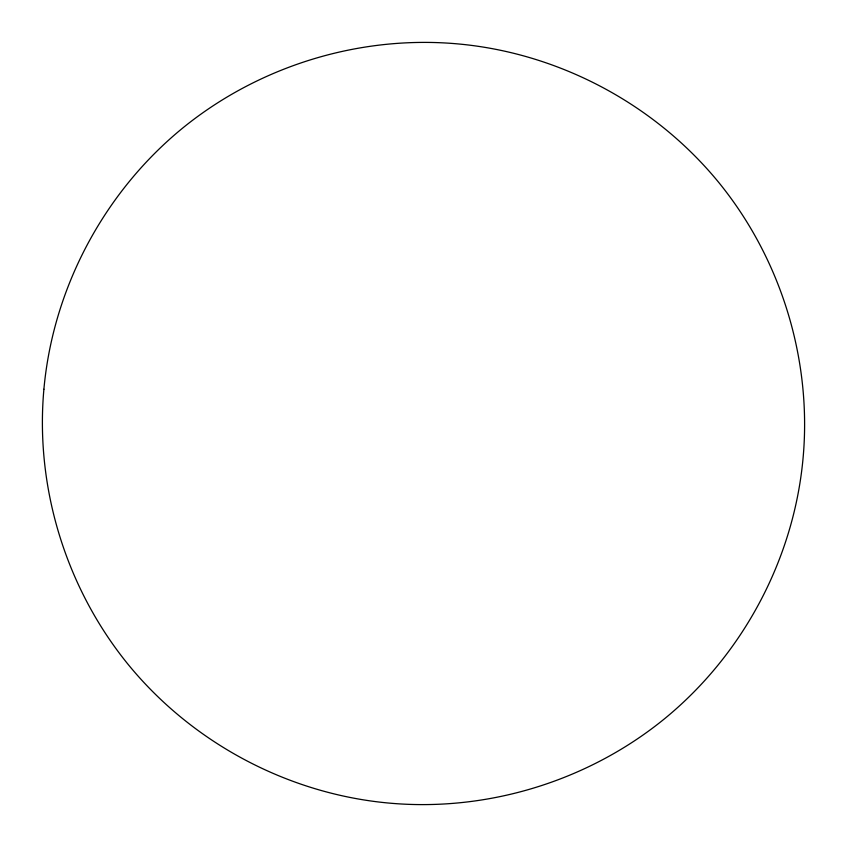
<?xml version="1.0" encoding="UTF-8"?>
<svg xmlns="http://www.w3.org/2000/svg" width="847" height="847" viewBox="0 0 847 847"><rect width="100%" height="100%" fill="white"/><g stroke="black" fill="none" stroke-linecap="round" stroke-linejoin="round"><path stroke-width="1.27" d="M43.896 389.249C35.034 487.12 65.77 587.405 127.59 663.741C191.75 742.639 287.948 793.999 389.249 803.104C487.12 811.966 587.405 781.23 663.741 719.41C742.639 655.25 793.999 559.052 803.104 457.751C811.966 359.88 781.23 259.595 719.41 183.259C655.26 104.361 559.052 53.001 457.751 43.896C359.88 35.034 259.595 65.77 183.259 127.59C104.361 191.74 53.001 287.948 43.896 389.249"/></g></svg>
